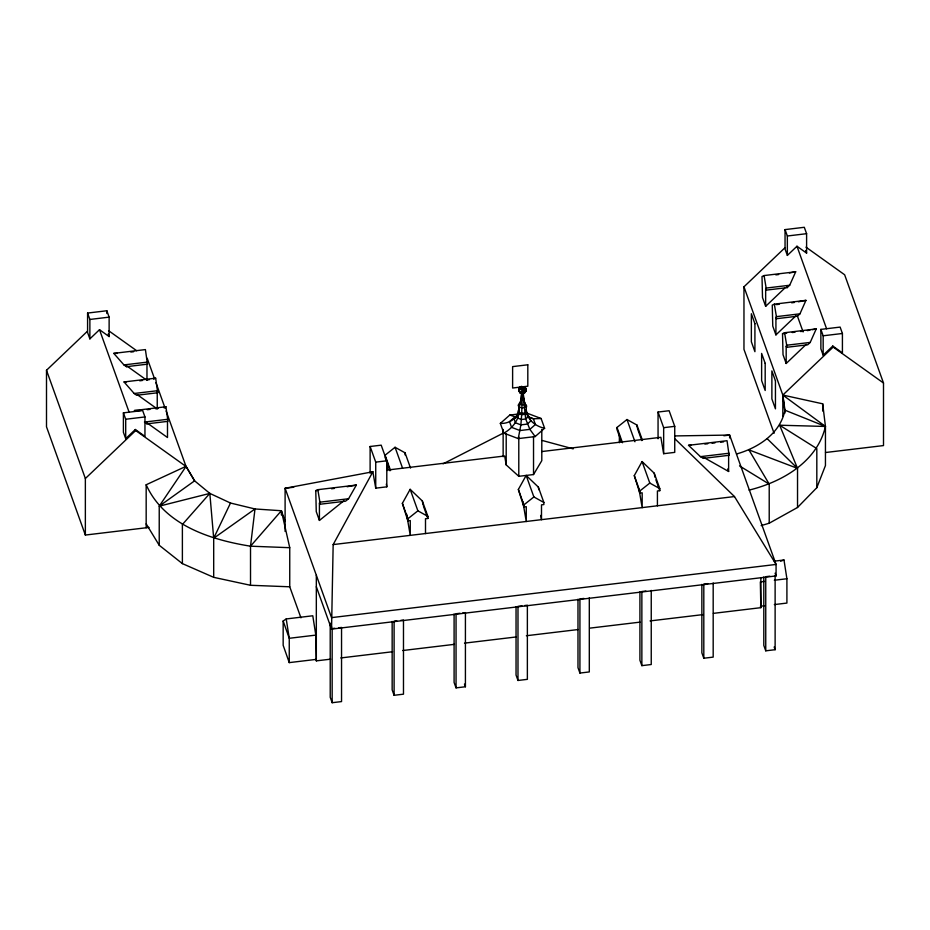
<?xml version="1.0" encoding="UTF-8"?>
<svg xmlns="http://www.w3.org/2000/svg" width="930" height="930" viewBox="0 0 930 930"><rect width="100%" height="100%" fill="white"/><g stroke="black" fill="none" stroke-linecap="round" stroke-linejoin="round"><path stroke-width="1.4" d="M370.117 473.207L370.117 446.493L381.195 445.168L386.799 460.803L386.799 486.832L375.732 488.157L372.86 471.766L333.161 544.585L331.545 629.11L776.073 575.926L776.073 564.44L729.632 435.066L674.889 435.926M522.021 392.681L521.765 398.958L518.394 405.096C520.788 415.919 510.686 424.103 500.328 423.382L503.827 433.136L518.243 438.6L535.145 436.577L544.608 428.253L541.109 418.5L526.682 413.036M300.948 617.846L289.742 586.795L250.519 585.284L250.519 546.189L254.994 508.966L230.501 503.037L209.831 493.4L194.603 480.833L186.035 466.476L166.11 411.002M518.243 438.6L520.881 424.871L521.672 414.687L522.323 393.518L520.091 393.018L518.673 389.996L519.161 387.88L520.568 386.624M736.734 453.933C758.183 447.807 780.351 433.473 784.955 410.188L782.827 394.901L782.827 416.396M761.159 525.613L769.215 523.218L797.533 507.478L816.819 487.692L825.445 465.558L825.445 426.452L822.69 403.818L782.827 395.064L743.965 286.812L784.874 247.822M765.657 306.33L765.657 288.777L766.146 290.137L787.198 287.626L789.686 285.243L795.696 271.781L764.076 275.559L762.007 276.536L762.507 297.53L765.657 306.33L784.711 288.172M775.922 334.905L775.922 317.351L776.411 318.723L797.463 316.2L799.951 313.829L805.961 300.355L774.341 304.145L772.272 305.11L772.76 326.105L775.922 334.905L795.964 315.793M786.176 363.491L786.176 345.937L786.675 347.309L807.717 344.786L810.216 342.414L816.215 328.941L784.595 332.719L782.525 333.696L783.025 354.69L786.176 363.491L806.229 344.367M230.501 503.037L213.691 538.238L213.691 577.332L250.519 585.284M406.619 514.116L410.258 535.413L410.258 520.556L407.886 520.835L402.365 503.363L410.153 489.32L422.336 500.968L427.87 516.371L427.87 518.452L425.498 518.731L425.498 533.588M522.858 501.654L526.264 521.532L526.264 506.676L523.892 506.955L518.359 489.482L526.159 475.439L538.342 487.088L543.864 502.491L543.864 504.572L541.493 504.851L541.493 519.719L540.76 515.406M639.015 489.203L642.177 507.664L642.177 492.807L639.805 493.086L634.283 475.602L642.072 461.559L654.255 473.219L659.788 488.622L659.788 490.691L657.417 490.982L657.417 505.839M319.42 520.44L319.42 502.886L319.908 504.258L345.542 501.189L348.576 498.747L356.341 485.076L317.839 489.68L315.77 490.645L316.258 511.64L319.42 520.44L343.937 500.724M386.868 470.092L504.676 455.991L506.199 464.907L518.789 476.311L533.529 474.556L541.795 460.652L541.795 429.369M213.691 577.332L182.385 563.615L159.228 545.271L159.228 506.176L194.603 480.833L186.035 466.314L146.173 484.763C164.168 524.962 210.238 539.76 250.519 546.189L281.383 510.744L285.103 521.242M289.742 586.795L289.742 547.7L281.383 510.744L254.994 508.966L213.691 538.238L209.831 493.4L182.385 524.508L182.385 563.615M149.021 527.426L85.362 535.052L46.5 426.8L46.5 370.268L87.397 331.278M89.873 338.88L99.498 329.697L109.124 336.579L109.124 317.142L106.834 310.748L87.583 313.061L87.583 332.487L89.873 338.88L89.873 319.455L87.583 313.061M125.701 438.669L135.327 429.497L144.952 436.368L144.952 416.942L142.65 410.549L123.399 412.85L123.399 432.276L125.701 438.669L125.701 419.244L123.399 412.85M85.362 535.052L85.362 478.52L135.699 430.52L135.327 429.497M787.35 255.425L796.975 246.241L806.601 253.123L806.601 233.686L804.299 227.292L785.048 229.605L785.048 249.031L787.35 255.425L787.35 235.999L785.048 229.605M823.166 355.214L832.792 346.041L842.417 352.912L842.417 333.486L840.127 327.093L820.876 329.394L820.876 348.82L823.166 355.214L823.166 335.788L820.876 329.394M784.955 413.048L782.827 395.064L833.164 347.064L832.792 346.041M521.079 402.365L519.033 406.898C520.602 417.989 513.244 427.998 503.827 433.136M520.137 403.562L518.394 405.096L519.033 406.898L521.695 407.898L524.799 407.526L526.543 405.992L524.52 402.748C520.928 375.278 522.3 402.446 526.543 405.992C524.427 417.291 534.215 426.207 544.608 428.253M500.328 423.382L509.791 415.059L518.243 414.048M516.801 416.791L514.139 419.139L515.452 422.813L520.881 424.871L527.24 424.103L530.798 420.976C530.088 416.721 525.775 414.141 525.903 409.619L526.543 411.42L524.799 412.955L521.695 413.327L519.033 412.316L518.394 410.525M410.537 468.104L405.05 452.817L395.064 447.284L385.078 455.212L390.565 470.487M407.886 520.835L407.886 518.766L417.884 510.826L427.87 516.371M621.345 441.645L616.997 429.532L616.997 427.463L626.983 419.523L636.969 425.068L642.456 440.355M523.892 506.955L523.892 504.885L533.878 496.946L543.864 502.491M639.805 493.086L639.805 491.005L649.803 483.077L659.788 488.622M315.816 659.44L289.253 662.613L283.162 645.315L283.162 620.996L286.219 618.95L312.782 615.776L315.816 635.109L316.328 660.87L330.72 659.149M749.057 490.11C782.072 481.996 817.238 461.873 825.445 426.452L782.827 395.064M371.047 472.731L372.93 471.754L285.103 488.262L285.103 531.425M443.075 463.838L503.502 433.008M153.59 379.138L155.659 378.173L157.728 392.751L136.675 395.273L134.187 393.495L124.039 381.951L155.659 378.173M163.854 407.724L165.924 406.747L167.993 421.337L146.94 423.848L144.452 422.069L167.993 419.256M780.642 561.209L783.99 560.011L786.908 578.751L786.908 603.07L774.33 604.581M209.831 493.4L159.228 506.176L186.035 466.476L135.699 430.52M789.361 272.99L795.696 271.781M798.347 301.808L805.961 300.355M807.345 330.638L809.879 330.15M812.413 329.662L816.215 328.941M347.088 486.739L356.341 485.076M89.873 319.455L109.124 317.142M787.35 235.999L806.601 233.686M113.785 353.377L145.406 349.587L147.475 364.165L126.422 366.687L123.934 364.909L113.785 353.377L117.389 353.377M130.863 352.051L133.641 351.714M775.853 274.873L778.631 274.548M123.934 364.909L147.475 362.096M766.146 290.137L766.146 288.068L789.686 285.243M139.744 380.8L142.511 380.463M146.661 379.963L149.439 379.638M776.422 304.61L779.189 304.284M791.663 302.796L794.429 302.459M134.187 393.495L157.728 390.67M776.411 318.723L776.411 316.642L799.951 313.829M165.924 406.747L134.304 410.537L140.314 410.537M147.231 409.712L149.997 409.374M155.543 408.712L158.309 408.386M782.525 333.696L786.687 333.196M792.221 332.533L794.987 332.196M800.532 331.533L803.299 331.208M125.701 419.244L144.952 416.942M823.166 335.788L842.417 333.486M786.675 347.309L786.675 345.228L810.216 342.414M658.056 438.762L658.056 412.037L669.123 410.723L674.738 426.347L674.738 452.375L663.66 453.7L660.87 437.309L541.702 451.562M370.117 446.493L375.732 462.129L386.799 460.803M658.056 412.037L663.66 427.672L674.738 426.347M293.729 487.227L285.103 488.262L331.545 617.625L776.073 564.44L734.479 496.562L675.134 439.007M723.877 435.752L729.632 435.066L729.632 437.949M688.537 445.319L727.039 440.715L729.108 455.293L703.475 458.362L700.441 456.653L688.537 445.319L691.118 445.249M315.77 490.645L318.63 490.308M331.533 488.762L334.405 488.424M704.905 444.087L707.765 443.75M712.066 443.226L714.938 442.889M720.669 442.203L723.54 441.855M319.908 504.258L319.908 502.177L348.576 498.747M700.441 456.653L729.108 453.224M825.515 452.515L883.5 445.575L883.5 383.021L844.638 274.769L806.008 247.182M333.161 544.585L734.479 496.562M774.202 561.174L783.99 560.011M334.847 628.25L332.161 628.575L332.161 702.708L341.543 701.58L341.543 627.448L338.857 627.773M396.785 620.833L394.099 621.159L394.099 695.291L403.481 694.175L403.481 620.031L400.807 620.356M460.059 613.265L456.049 613.742L456.049 687.875L465.419 686.759L465.419 612.626L462.745 612.951M522.009 605.86L517.987 606.337L517.987 680.469L527.368 679.342L527.368 605.209L524.683 605.535M583.947 598.443L579.925 598.92L579.925 673.053L589.306 671.937L589.306 597.804M645.885 591.027L641.863 591.515L641.863 665.648L651.244 664.52L651.244 590.387M707.823 583.622L703.812 584.098L703.812 658.231L713.182 657.115L713.182 582.982M769.761 576.205L765.75 576.693L765.75 650.826L775.12 649.698L775.12 575.565M315.816 635.109L289.253 638.294L283.162 620.996M764.541 581.424L760.345 581.924L760.856 607.674L713.38 613.358M774.33 580.25L786.908 578.751M760.345 606.255L764.541 605.744M340.787 657.94L392.576 651.744M402.644 650.535L454.433 644.339M464.5 643.142L516.29 636.945M526.368 635.736L578.158 629.54M589.667 628.157L640.014 622.135M650.082 620.926L703.312 614.567M541.109 418.5L533.367 418.791L527.345 416.512M124.039 381.951L126.445 381.951M797.533 507.478L797.533 468.383L779.642 425.219L825.445 426.452L784.955 410.188M250.519 546.189L289.742 547.7M542.388 440.518L573.194 448.865M509.791 415.059L515.057 416.779L509.524 421.65L511.57 427.347L519.998 430.544L529.879 429.358L535.413 424.499L533.367 418.791L529.484 417.303M525.252 387.147L526.264 390.833L524.636 392.262L521.742 392.6L519.266 391.67L519.684 389.333L522.462 386.845L521.928 393.716L524.078 393.448L524.636 392.262L523.474 388.031L522.462 386.845L520.707 386.985L522.137 388.194L524.229 387.368L521.463 386.322L519.161 387.88L519.684 389.333L524.357 389.844L525.775 388.601L525.252 387.147L523.95 386.601L525.775 388.601L526.264 390.833L524.078 393.448L520.091 393.018L518.673 389.996M704.208 457.688L728.62 471.475L728.62 455.281M739.524 465.907L769.215 484.123L769.215 523.218M779.642 425.219L816.819 448.597L816.819 487.692M833.164 347.064L883.5 383.021M108.543 330.638L136.64 350.703M127.096 366.153L145.812 379.521M137.361 394.739L157.24 408.933L157.24 391.379L157.728 392.751M767.297 438.797L797.533 468.383L748.906 449.876L769.215 484.123M535.145 436.577L529.879 429.358L525.683 419.012L522.916 393.448L525.287 392.39L524.846 391.146M146.173 523.857L159.228 545.271M805.682 250.565L806.601 253.123M796.975 246.241L826.607 328.813M786.71 286.254L787.198 287.626M797.463 316.2L803.113 331.94M774.086 433.264L743.965 349.366L743.965 286.812M775.085 573.194L776.073 575.926M728.62 453.933L729.108 455.293M727.713 468.964L728.62 471.475M774.155 646.989L775.12 649.698M702.987 456.99L703.475 458.362M765.75 650.826L763.809 645.408L763.809 576.984M637.457 428.498L641.805 440.599M655.906 479.88L659.788 490.691M626.983 419.523L634.969 441.762M642.072 461.559L649.803 483.077M703.812 658.231L701.859 652.825L701.859 584.389M616.997 427.463L622.484 442.738M634.283 475.602L639.805 491.005M641.863 665.648L639.921 660.23L639.921 591.806M523.497 399.144L523.16 400.132L521.253 399.412L521.683 392.983L520.416 404.352L523.857 404.736L524.904 403.818L524.52 402.748M525.996 410.886L526.659 412.734L524.869 414.303L521.672 414.687L518.94 413.652L518.277 411.804M527.194 414.42L528.077 416.896L525.683 419.012L521.393 419.523L517.743 418.14L516.859 415.664M526.159 475.439L533.878 496.946M518.359 489.482L523.892 504.885M579.925 673.053L577.983 667.647L577.983 599.211M517.987 680.469L516.045 675.052L516.045 606.627M423.499 506.28L427.87 518.452M395.064 447.284L402.574 468.209M410.153 489.32L417.884 510.826M402.365 503.363L407.886 518.766M385.078 457.293L389.914 470.743M464.454 684.05L465.419 686.759M456.049 687.875L454.096 682.469L454.096 614.033M394.099 695.291L392.158 689.874L392.158 621.449M331.673 627.215L330.22 623.158L330.22 697.291L332.161 702.708M316.328 586.737L331.545 629.11M147.173 358.224L154.461 378.522M155.915 382.579L165.145 408.293M125.934 365.316L126.422 366.687M146.94 423.848L146.452 422.487L167.493 437.519L167.493 421.313M108.206 334.021L109.124 336.579M99.498 329.697L129.142 412.269M46.5 370.268L85.362 478.52M654.255 473.219L654.929 477.183M538.342 487.088L538.784 489.726M422.336 500.968L423.011 504.932M386.334 484.1L386.799 486.832M784.595 332.719L786.675 345.228M774.341 304.145L776.411 316.642M764.076 275.559L766.146 288.068M317.839 489.68L319.908 502.177M286.219 618.95L289.253 638.294L289.253 662.613M822.69 403.818L822.69 411.06M760.856 577.739L760.856 607.674M663.66 427.672L663.66 453.7M636.969 425.068L636.969 427.149M619.368 434.659L619.368 442.75M533.529 436.612L533.529 474.556M518.789 436.972L518.789 476.311M506.199 433.624L506.199 464.907M503.142 429.451L503.142 456.781M405.05 452.817L405.05 454.898M387.45 462.408L387.45 470.51M375.732 462.129L375.732 488.157M316.328 575.251L316.328 660.87M281.383 510.744L281.383 515.022M146.975 364.153L146.975 380.358M146.173 484.763L146.173 527.775M106.834 310.748L106.834 313.526M527.81 364.793L512.616 366.618L512.616 388.019L527.81 386.206L527.81 364.793M754.916 323.675L751.359 313.747L751.359 341.775L754.916 351.691L754.916 323.675M775.446 380.835L771.877 370.907L771.877 398.935L775.446 408.851L775.446 380.835M765.181 363.339L761.624 353.412L761.624 380.556L765.181 390.484L765.181 363.339"/></g></svg>
